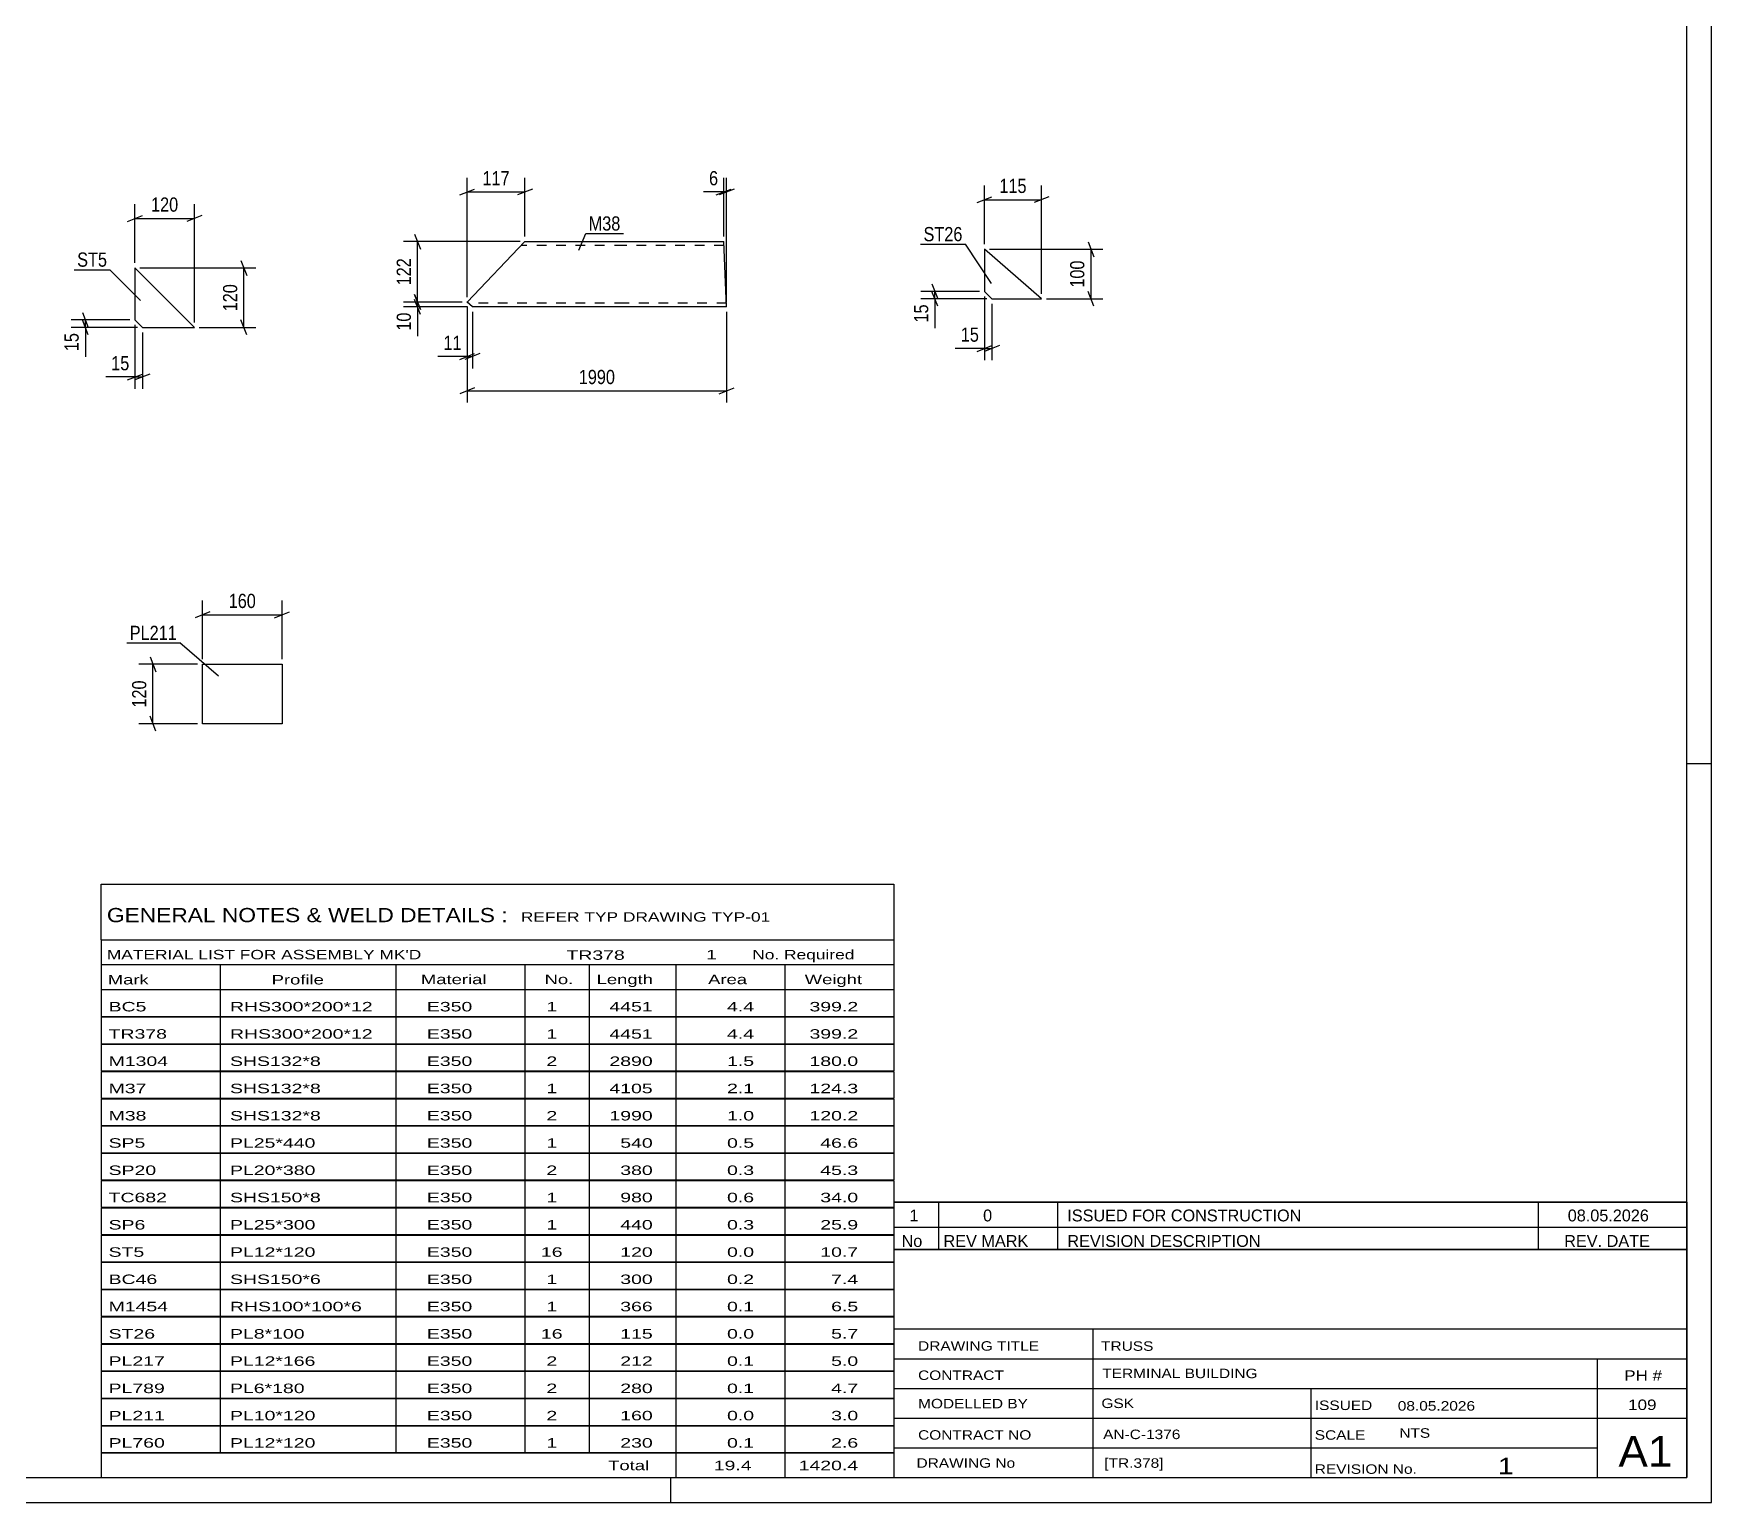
# Model space of a CAD drawing. Header units: millimetres. Extents: x 0 to 841, y 0 to 594.
# Drawn here: x 502.4 to 841, y 0 to 296.3 of the extents above; entities that cross this region are included whole.
import ezdxf

# ---------------------------------------------------------------- set-up
doc = ezdxf.new("R2010")
doc.units = ezdxf.units.MM
doc.linetypes.add('DXK_LINE_DOT2', pattern=[3.9198, 1.9599, -1.9599])
doc.styles.add('Arial Narrow', font='ARIALN.TTF', dxfattribs={"height": 0.2})

# ---------------------------------------------------------------- blocks, each defined once
blk = doc.blocks.new('Unknown-318891736-1129')
at = {"color": 5, "linetype": 'Continuous'}
for p, q in [((841, 0), (841, 594)), ((836, 5), (836, 589)), ((841, 149), (836, 149)), ((5, 5), (836, 5)), ((631, 0), (631, 5)), ((0, 0), (841, 0))]:
    blk.add_line(p, q, dxfattribs=at)
blk = doc.blocks.new('Part-318891736-3184 - 3168')
at = {"color": 2, "linetype": 'Continuous'}
for p, q in [((589.86, 242.16), (601.54, 254.37)), ((601.54, 254.37), (621.54, 254.37)), ((621.64, 254.37), (641.64, 254.37)), ((642.23, 241.17), (641.64, 254.37)), ((590.44, 241.64), (589.86, 242.16)), ((590.93, 241.17), (590.44, 241.64)), ((621.54, 241.17), (590.93, 241.17)), ((642.23, 241.17), (621.64, 241.17))]:
    blk.add_line(p, q, dxfattribs=at)
at = {"color": 7, "linetype": 'DXK_LINE_DOT2'}
for p, q in [((621.54, 253.57), (600.77, 253.57)), ((641.67, 253.57), (621.64, 253.57)), ((589.88, 242.18), (589.86, 242.16)), ((589.86, 242.16), (589.88, 242.18)), ((589.89, 242.16), (589.88, 242.18)), ((589.88, 242.18), (590.09, 241.97)), ((621.54, 241.97), (590.09, 241.97)), ((642.19, 241.97), (621.64, 241.97)), ((642.19, 241.97), (642.19, 242.04))]:
    blk.add_line(p, q, dxfattribs=at)
blk = doc.blocks.new('Part-318891736-2762 - 2746')
at = {"color": 2, "linetype": 'Continuous'}
for p, q in [((522.81, 249.05), (522.81, 238.55)), ((522.81, 249.05), (534.81, 237.05)), ((522.81, 238.55), (524.31, 237.05)), ((524.31, 237.05), (534.81, 237.05))]:
    blk.add_line(p, q, dxfattribs=at)
blk = doc.blocks.new('Part-318891736-2460 - 2444')
at = {"color": 2, "linetype": 'Continuous'}
for p, q in [((536.46, 157.09), (536.46, 169.09)), ((536.46, 169.09), (552.51, 169.09)), ((552.51, 169.09), (552.51, 157.09)), ((552.51, 157.09), (536.46, 157.09))]:
    blk.add_line(p, q, dxfattribs=at)
blk = doc.blocks.new('Part-318891736-2104 - 2097')
at = {"color": 2, "linetype": 'Continuous'}
for p, q in [((694.28, 252.82), (694.28, 244.32)), ((705.78, 242.82), (694.28, 252.82)), ((694.28, 244.32), (695.78, 242.82)), ((695.78, 242.82), (705.78, 242.82))]:
    blk.add_line(p, q, dxfattribs=at)
blk = doc.blocks.new('StraightDimension-318891736-3232 - 3168')
at = {"color": 7, "linetype": 'Continuous'}
for p, q in [((589.88, 241.18), (589.88, 228.77)), ((590.93, 240.17), (590.93, 228.77)), ((588.38, 230.57), (591.38, 231.77)), ((592.43, 231.77), (589.43, 230.57)), ((589.88, 231.17), (590.93, 231.17))]:
    blk.add_line(p, q, dxfattribs=at)
at = {"color": 0}
blk.add_wipeout([(589.35, 231.92), (589.35, 236.12), (584.5, 236.12), (584.5, 231.92)], dxfattribs=at)
at = {"color": 7, "linetype": 'Continuous'}
blk.add_line((589.88, 231.17), (583.97, 231.17), dxfattribs=at)
blk.add_line((589.88, 231.17), (583.97, 231.17), dxfattribs=at)
at = {"color": 3, "style": 'Arial Narrow'}
blk.add_text('11', height=2.863, dxfattribs=at).set_placement((585.1, 232.52))
blk = doc.blocks.new('StraightDimension-318891736-3187 - 3168')
at = {"color": 7, "linetype": 'Continuous'}
for p, q in [((640.14, 263.77), (643.14, 264.97)), ((643.73, 264.97), (640.73, 263.77)), ((641.64, 255.37), (641.64, 267.22)), ((641.64, 264.37), (642.23, 264.37)), ((642.23, 242.17), (642.23, 267.22))]:
    blk.add_line(p, q, dxfattribs=at)
at = {"color": 0}
blk.add_wipeout([(641.11, 265.12), (641.11, 269.32), (638.09, 269.32), (638.09, 265.12)], dxfattribs=at)
at = {"color": 7, "linetype": 'Continuous'}
blk.add_line((641.64, 264.37), (637.56, 264.37), dxfattribs=at)
blk.add_line((641.64, 264.37), (637.56, 264.37), dxfattribs=at)
at = {"color": 3, "style": 'Arial Narrow'}
blk.add_text('6', height=2.86, dxfattribs=at).set_placement((638.69, 265.72))
blk = doc.blocks.new('StraightDimension-318891736-3205 - 3168')
at = {"color": 7, "linetype": 'Continuous'}
for p, q in [((588.38, 263.77), (591.38, 264.97)), ((589.88, 243.18), (589.88, 267.22)), ((589.88, 264.37), (601.54, 264.37)), ((603.04, 264.97), (600.04, 263.77)), ((601.54, 255.37), (601.54, 267.22))]:
    blk.add_line(p, q, dxfattribs=at)
at = {"color": 0}
blk.add_wipeout([(599.05, 265.12), (599.05, 269.32), (592.37, 269.32), (592.37, 265.12)], dxfattribs=at)
at = {"color": 3, "style": 'Arial Narrow'}
blk.add_text('117', height=2.863, dxfattribs=at).set_placement((592.97, 265.72))
blk = doc.blocks.new('StraightDimension-318891736-11005 - 3168')
at = {"color": 7, "linetype": 'Continuous'}
for p, q in [((588.86, 242.16), (577.01, 242.16)), ((589.93, 241.17), (577.01, 241.17)), ((579.26, 243.66), (580.46, 240.66)), ((580.46, 239.67), (579.26, 242.67)), ((579.86, 241.17), (579.86, 242.16))]:
    blk.add_line(p, q, dxfattribs=at)
at = {"color": 0}
blk.add_wipeout([(579.11, 240.65), (574.91, 240.65), (574.91, 235.79), (579.11, 235.79)], dxfattribs=at)
at = {"color": 7, "linetype": 'Continuous'}
blk.add_line((579.86, 241.17), (579.86, 235.27), dxfattribs=at)
blk.add_line((579.86, 241.17), (579.86, 235.27), dxfattribs=at)
at = {"color": 3, "style": 'Arial Narrow'}
blk.add_text('10', height=2.863, rotation=90.0002, dxfattribs=at).set_placement((578.51, 236.39))
blk = doc.blocks.new('StraightDimension-318891736-3295 - 3168')
at = {"color": 7, "linetype": 'Continuous'}
for p, q in [((589.88, 241.18), (589.88, 221.87)), ((642.23, 240.17), (642.23, 221.87)), ((591.38, 224.87), (588.38, 223.67)), ((589.88, 224.27), (642.23, 224.27)), ((640.73, 223.67), (643.73, 224.87))]:
    blk.add_line(p, q, dxfattribs=at)
at = {"color": 0}
blk.add_wipeout([(620.31, 225.02), (620.31, 229.22), (611.8, 229.22), (611.8, 225.02)], dxfattribs=at)
at = {"color": 3, "style": 'Arial Narrow'}
blk.add_text('1990', height=2.863, dxfattribs=at).set_placement((612.4, 225.62))
blk = doc.blocks.new('StraightDimension-318891736-11004 - 3168')
at = {"color": 7, "linetype": 'Continuous'}
for p, q in [((600.54, 254.37), (577.01, 254.37)), ((579.26, 255.87), (580.46, 252.87)), ((579.86, 242.16), (579.86, 254.37)), ((588.86, 242.16), (577.01, 242.16)), ((580.46, 240.66), (579.26, 243.66))]:
    blk.add_line(p, q, dxfattribs=at)
at = {"color": 0}
blk.add_wipeout([(579.11, 251.61), (574.91, 251.61), (574.91, 244.93), (579.11, 244.93)], dxfattribs=at)
at = {"color": 3, "style": 'Arial Narrow'}
blk.add_text('122', height=2.863, rotation=90.0002, dxfattribs=at).set_placement((578.51, 245.53))
blk = doc.blocks.new('StraightDimension-318891736-2764 - 2746')
at = {"color": 7, "linetype": 'Continuous'}
for p, q in [((522.81, 237.55), (522.81, 224.65)), ((524.31, 236.05), (524.31, 224.65)), ((521.31, 226.45), (524.31, 227.65)), ((525.81, 227.65), (522.81, 226.45)), ((522.81, 227.05), (524.31, 227.05))]:
    blk.add_line(p, q, dxfattribs=at)
at = {"color": 0}
blk.add_wipeout([(522.29, 227.8), (522.29, 232), (517.43, 232), (517.43, 227.8)], dxfattribs=at)
at = {"color": 7, "linetype": 'Continuous'}
blk.add_line((522.81, 227.05), (516.91, 227.05), dxfattribs=at)
blk.add_line((522.81, 227.05), (516.91, 227.05), dxfattribs=at)
at = {"color": 3, "style": 'Arial Narrow'}
blk.add_text('15', height=2.863, dxfattribs=at).set_placement((518.03, 228.4))
blk = doc.blocks.new('StraightDimension-318891736-2775 - 2746')
at = {"color": 7, "linetype": 'Continuous'}
for p, q in [((522.81, 250.05), (522.81, 261.9)), ((534.81, 238.05), (534.81, 261.9)), ((521.31, 258.45), (524.31, 259.65)), ((522.81, 259.05), (534.81, 259.05)), ((536.31, 259.65), (533.31, 258.45))]:
    blk.add_line(p, q, dxfattribs=at)
at = {"color": 0}
blk.add_wipeout([(532.16, 259.8), (532.16, 264), (525.47, 264), (525.47, 259.8)], dxfattribs=at)
at = {"color": 3, "style": 'Arial Narrow'}
blk.add_text('120', height=2.863, dxfattribs=at).set_placement((526.07, 260.4))
blk = doc.blocks.new('StraightDimension-318891736-2784 - 2746')
at = {"color": 7, "linetype": 'Continuous'}
for p, q in [((521.81, 238.55), (509.96, 238.55)), ((512.21, 240.05), (513.41, 237.05)), ((513.41, 235.55), (512.21, 238.55)), ((512.81, 237.05), (512.81, 238.55)), ((523.31, 237.05), (509.96, 237.05))]:
    blk.add_line(p, q, dxfattribs=at)
at = {"color": 0}
blk.add_wipeout([(512.06, 236.52), (507.86, 236.52), (507.86, 231.66), (512.06, 231.66)], dxfattribs=at)
at = {"color": 7, "linetype": 'Continuous'}
blk.add_line((512.81, 237.05), (512.81, 231.14), dxfattribs=at)
blk.add_line((512.81, 237.05), (512.81, 231.14), dxfattribs=at)
at = {"color": 3, "style": 'Arial Narrow'}
blk.add_text('15', height=2.863, rotation=90.0002, dxfattribs=at).set_placement((511.46, 232.26))
blk = doc.blocks.new('StraightDimension-318891736-2795 - 2746')
at = {"color": 7, "linetype": 'Continuous'}
for p, q in [((523.81, 249.05), (547.21, 249.05)), ((544.21, 250.55), (545.41, 247.55)), ((544.81, 237.05), (544.81, 249.05)), ((545.41, 235.55), (544.21, 238.55)), ((535.81, 237.05), (547.21, 237.05))]:
    blk.add_line(p, q, dxfattribs=at)
at = {"color": 0}
blk.add_wipeout([(544.06, 246.39), (539.86, 246.39), (539.86, 239.7), (544.06, 239.7)], dxfattribs=at)
at = {"color": 3, "style": 'Arial Narrow'}
blk.add_text('120', height=2.863, rotation=90.0002, dxfattribs=at).set_placement((543.46, 240.3))
blk = doc.blocks.new('StraightDimension-318891736-2462 - 2444')
at = {"color": 7, "linetype": 'Continuous'}
for p, q in [((525.86, 170.59), (527.06, 167.59)), ((535.46, 169.09), (523.61, 169.09)), ((526.46, 157.09), (526.46, 169.09)), ((535.46, 157.09), (523.61, 157.09)), ((527.06, 155.59), (525.86, 158.59))]:
    blk.add_line(p, q, dxfattribs=at)
at = {"color": 0}
blk.add_wipeout([(525.71, 166.44), (521.51, 166.44), (521.51, 159.75), (525.71, 159.75)], dxfattribs=at)
at = {"color": 3, "style": 'Arial Narrow'}
blk.add_text('120', height=2.863, rotation=90.0002, dxfattribs=at).set_placement((525.11, 160.35))
blk = doc.blocks.new('StraightDimension-318891736-2473 - 2444')
at = {"color": 7, "linetype": 'Continuous'}
for p, q in [((537.96, 179.69), (534.96, 178.49)), ((536.46, 170.09), (536.46, 181.94)), ((551.01, 178.49), (554.01, 179.69)), ((552.51, 170.09), (552.51, 181.94)), ((536.46, 179.09), (552.51, 179.09))]:
    blk.add_line(p, q, dxfattribs=at)
at = {"color": 0}
blk.add_wipeout([(547.82, 179.84), (547.82, 184.04), (541.14, 184.04), (541.14, 179.84)], dxfattribs=at)
at = {"color": 3, "style": 'Arial Narrow'}
blk.add_text('160', height=2.863, dxfattribs=at).set_placement((541.74, 180.44))
blk = doc.blocks.new('StraightDimension-318891736-2124 - 2097')
at = {"color": 7, "linetype": 'Continuous'}
for p, q in [((693.28, 244.32), (681.43, 244.32)), ((683.68, 245.82), (684.88, 242.82)), ((684.88, 241.32), (683.68, 244.32)), ((684.28, 242.82), (684.28, 244.32)), ((694.78, 242.82), (681.43, 242.82))]:
    blk.add_line(p, q, dxfattribs=at)
at = {"color": 0}
blk.add_wipeout([(683.53, 242.29), (679.33, 242.29), (679.33, 237.44), (683.53, 237.44)], dxfattribs=at)
at = {"color": 7, "linetype": 'Continuous'}
blk.add_line((684.28, 242.82), (684.28, 236.91), dxfattribs=at)
blk.add_line((684.28, 242.82), (684.28, 236.91), dxfattribs=at)
at = {"color": 3, "style": 'Arial Narrow'}
blk.add_text('15', height=2.863, rotation=90.0002, dxfattribs=at).set_placement((682.93, 238.04))
blk = doc.blocks.new('StraightDimension-318891736-2106 - 2097')
at = {"color": 7, "linetype": 'Continuous'}
for p, q in [((694.28, 243.32), (694.28, 230.42)), ((695.78, 241.82), (695.78, 230.42)), ((692.78, 232.22), (695.78, 233.42)), ((697.28, 233.42), (694.28, 232.22)), ((694.28, 232.82), (695.78, 232.82))]:
    blk.add_line(p, q, dxfattribs=at)
at = {"color": 0}
blk.add_wipeout([(693.75, 233.57), (693.75, 237.77), (688.9, 237.77), (688.9, 233.57)], dxfattribs=at)
at = {"color": 7, "linetype": 'Continuous'}
blk.add_line((694.28, 232.82), (688.37, 232.82), dxfattribs=at)
blk.add_line((694.28, 232.82), (688.37, 232.82), dxfattribs=at)
at = {"color": 3, "style": 'Arial Narrow'}
blk.add_text('15', height=2.863, dxfattribs=at).set_placement((689.5, 234.17))
blk = doc.blocks.new('StraightDimension-318891736-2117 - 2097')
at = {"color": 7, "linetype": 'Continuous'}
for p, q in [((694.28, 253.82), (694.28, 265.67)), ((705.78, 243.82), (705.78, 265.67)), ((692.78, 262.22), (695.78, 263.42)), ((694.28, 262.82), (705.78, 262.82)), ((707.28, 263.42), (704.28, 262.22))]:
    blk.add_line(p, q, dxfattribs=at)
at = {"color": 0}
blk.add_wipeout([(703.37, 263.57), (703.37, 267.77), (696.69, 267.77), (696.69, 263.57)], dxfattribs=at)
at = {"color": 3, "style": 'Arial Narrow'}
blk.add_text('115', height=2.863, dxfattribs=at).set_placement((697.29, 264.17))
blk = doc.blocks.new('StraightDimension-318891736-2135 - 2097')
at = {"color": 7, "linetype": 'Continuous'}
for p, q in [((715.18, 254.32), (716.38, 251.32)), ((695.28, 252.82), (718.18, 252.82)), ((715.78, 242.82), (715.78, 252.82)), ((716.38, 241.32), (715.18, 244.32)), ((706.78, 242.82), (718.18, 242.82))]:
    blk.add_line(p, q, dxfattribs=at)
at = {"color": 0}
blk.add_wipeout([(715.03, 251.16), (710.83, 251.16), (710.83, 244.47), (715.03, 244.47)], dxfattribs=at)
at = {"color": 3, "style": 'Arial Narrow'}
blk.add_text('100', height=2.863, rotation=90.0002, dxfattribs=at).set_placement((714.43, 245.07))
blk = doc.blocks.new('Unknown-318891736-11395')
at = {"color": 7, "linetype": 'Continuous'}
for p, q in [((676, 51.05), (676, 5)), ((676, 51.05), (836, 51.05)), ((836, 51), (836, 5)), ((676, 35), (836, 35)), ((716.14, 35), (716.14, 5)), ((676, 29), (836, 29)), ((818, 5.05), (818, 29.05)), ((676, 23), (836, 23)), ((760.14, 23), (760.14, 5)), ((676, 17), (836, 17)), ((676, 11), (818, 11)), ((676, 5), (836, 5))]:
    blk.add_line(p, q, dxfattribs=at)
at = {"color": 7, "style": 'Arial Narrow'}
for s, height, width, p in [('DRAWING TITLE', 1.9089, 1.425378, (680.88, 30.61)), ('TRUSS ', 1.909, 1.425378, (717.81, 30.59)), ('CONTRACT', 1.909, 1.425378, (680.88, 24.71)), ('TERMINAL BUILDING', 1.9089, 1.425378, (718.06, 25.07)), ('MODELLED BY', 1.9089, 1.425378, (680.88, 18.98)), ('GSK', 1.909, 1.425378, (717.88, 19.04)), ('ISSUED', 1.909, 1.425378, (760.94, 18.64)), ('08.05.2026', 1.909, 1.425378, (777.69, 18.52)), ('CONTRACT NO', 1.9089, 1.425378, (680.88, 12.66)), ('AN-C-1376', 1.909, 1.425378, (718.23, 12.78)), ('SCALE', 1.909, 1.425378, (760.94, 12.65)), ('A1', 6.204, 1.25, (822.24, 7.2)), ('DRAWING No', 1.909, 1.425378, (680.56, 7)), ('[TR.378]', 1.909, 1.425378, (718.46, 6.99)), ('REVISION No.', 1.9089, 1.425378, (760.94, 5.77)), ('1', 3.34, 1.5, (797.91, 5.68))]:
    blk.add_text(s, height=height, dxfattribs=dict(at, width=width)).set_placement(p)
at = {"color": 7, "linetype": 'Continuous', "style": 'Arial Narrow'}
for s, height, width, p in [('PH #', 2.1, 1.42538, (823.4, 24.55)), ('109', 2.1, 1.42538, (824.19, 18.65)), ('NTS', 1.909, 1.425378, (778, 13.05))]:
    blk.add_text(s, height=height, dxfattribs=dict(at, width=width)).set_placement(p)
blk = doc.blocks.new('Unknown-318891736-11396')
at = {"color": 7, "linetype": 'Continuous'}
for p, q in [((516, 124.75), (676, 124.75)), ((516, 113.5), (516, 124.75)), ((676, 124.75), (676, 113.5)), ((516, 113.5), (676, 113.5)), ((516, 113.5), (516, 108.5)), ((676, 113.5), (676, 108.5)), ((516, 108.5), (676, 108.5)), ((516, 108.5), (516, 103.5)), ((540, 108.5), (540, 103.5)), ((575.5, 108.5), (575.5, 103.5)), ((601.5, 108.5), (601.5, 103.5)), ((614.5, 108.5), (614.5, 103.5)), ((632, 108.5), (632, 103.5)), ((654, 108.5), (654, 103.5)), ((676, 108.5), (676, 103.5)), ((516, 103.5), (676, 103.5)), ((516, 103.45), (516, 98.05)), ((516, 103.45), (676, 103.45)), ((540, 103.5), (540, 98)), ((575.5, 103.5), (575.5, 98)), ((601.5, 103.5), (601.5, 98)), ((614.5, 103.5), (614.5, 98)), ((632, 103.5), (632, 98)), ((654, 103.5), (654, 98)), ((676, 103.45), (676, 98.05)), ((516, 98.05), (676, 98.05)), ((516, 97.95), (516, 92.55)), ((516, 97.95), (676, 97.95)), ((540, 98), (540, 92.5)), ((575.5, 98), (575.5, 92.5)), ((601.5, 98), (601.5, 92.5)), ((614.5, 98), (614.5, 92.5)), ((632, 98), (632, 92.5)), ((654, 98), (654, 92.5)), ((676, 97.95), (676, 92.55)), ((516, 92.55), (676, 92.55)), ((516, 92.45), (516, 87.05)), ((516, 92.45), (676, 92.45)), ((540, 92.5), (540, 87)), ((575.5, 92.5), (575.5, 87)), ((601.5, 92.5), (601.5, 87)), ((614.5, 92.5), (614.5, 87)), ((632, 92.5), (632, 87)), ((654, 92.5), (654, 87)), ((676, 92.45), (676, 87.05)), ((516, 87.05), (676, 87.05)), ((516, 86.95), (516, 81.55)), ((516, 86.95), (676, 86.95)), ((540, 87), (540, 81.5)), ((575.5, 87), (575.5, 81.5)), ((601.5, 87), (601.5, 81.5)), ((614.5, 87), (614.5, 81.5)), ((632, 87), (632, 81.5)), ((654, 87), (654, 81.5)), ((676, 86.95), (676, 81.55)), ((516, 81.55), (676, 81.55)), ((516, 81.45), (516, 76.05)), ((516, 81.45), (676, 81.45)), ((540, 81.5), (540, 76)), ((575.5, 81.5), (575.5, 76)), ((601.5, 81.5), (601.5, 76)), ((614.5, 81.5), (614.5, 76)), ((632, 81.5), (632, 76)), ((654, 81.5), (654, 76)), ((676, 81.45), (676, 76.05)), ((516, 76.05), (676, 76.05)), ((516, 75.95), (516, 70.55)), ((516, 75.95), (676, 75.95)), ((540, 76), (540, 70.5)), ((575.5, 76), (575.5, 70.5)), ((601.5, 76), (601.5, 70.5)), ((614.5, 76), (614.5, 70.5)), ((632, 76), (632, 70.5)), ((654, 76), (654, 70.5)), ((676, 75.95), (676, 70.55)), ((516, 70.55), (676, 70.55)), ((516, 70.45), (516, 65.05)), ((516, 70.45), (676, 70.45)), ((540, 70.5), (540, 65)), ((575.5, 70.5), (575.5, 65)), ((601.5, 70.5), (601.5, 65)), ((614.5, 70.5), (614.5, 65)), ((632, 70.5), (632, 65)), ((654, 70.5), (654, 65)), ((676, 70.45), (676, 65.05)), ((516, 65.05), (676, 65.05)), ((516, 64.95), (516, 59.55)), ((516, 64.95), (676, 64.95)), ((540, 65), (540, 59.5)), ((575.5, 65), (575.5, 59.5)), ((601.5, 65), (601.5, 59.5)), ((614.5, 65), (614.5, 59.5)), ((632, 65), (632, 59.5)), ((654, 65), (654, 59.5)), ((676, 64.95), (676, 59.55)), ((516, 59.55), (676, 59.55)), ((516, 59.45), (516, 54.05)), ((516, 59.45), (676, 59.45)), ((540, 59.5), (540, 54)), ((575.5, 59.5), (575.5, 54)), ((601.5, 59.5), (601.5, 54)), ((614.5, 59.5), (614.5, 54)), ((632, 59.5), (632, 54)), ((654, 59.5), (654, 54)), ((676, 59.45), (676, 54.05)), ((516, 54.05), (676, 54.05)), ((516, 53.95), (516, 48.55)), ((516, 53.95), (676, 53.95)), ((540, 54), (540, 48.5)), ((575.5, 54), (575.5, 48.5)), ((601.5, 54), (601.5, 48.5)), ((614.5, 54), (614.5, 48.5)), ((632, 54), (632, 48.5)), ((654, 54), (654, 48.5)), ((676, 53.95), (676, 48.55)), ((516, 48.55), (676, 48.55)), ((516, 48.45), (516, 43.05)), ((516, 48.45), (676, 48.45)), ((540, 48.5), (540, 43)), ((575.5, 48.5), (575.5, 43)), ((601.5, 48.5), (601.5, 43)), ((614.5, 48.5), (614.5, 43)), ((632, 48.5), (632, 43)), ((654, 48.5), (654, 43)), ((676, 48.45), (676, 43.05)), ((516, 43.05), (676, 43.05)), ((516, 42.95), (516, 37.55)), ((516, 42.95), (676, 42.95)), ((540, 43), (540, 37.5)), ((575.5, 43), (575.5, 37.5)), ((601.5, 43), (601.5, 37.5)), ((614.5, 43), (614.5, 37.5)), ((632, 43), (632, 37.5)), ((654, 43), (654, 37.5)), ((676, 42.95), (676, 37.55)), ((516, 37.55), (676, 37.55)), ((516, 37.45), (516, 32.05)), ((516, 37.45), (676, 37.45)), ((540, 37.5), (540, 32)), ((575.5, 37.5), (575.5, 32)), ((601.5, 37.5), (601.5, 32)), ((614.5, 37.5), (614.5, 32)), ((632, 37.5), (632, 32)), ((654, 37.5), (654, 32)), ((676, 37.45), (676, 32.05)), ((516, 32.05), (676, 32.05)), ((516, 31.95), (516, 26.55)), ((516, 31.95), (676, 31.95)), ((540, 32), (540, 26.5)), ((575.5, 32), (575.5, 26.5)), ((601.5, 32), (601.5, 26.5)), ((614.5, 32), (614.5, 26.5)), ((632, 32), (632, 26.5)), ((654, 32), (654, 26.5)), ((676, 31.95), (676, 26.55)), ((516, 26.55), (676, 26.55)), ((516, 26.45), (516, 21.05)), ((516, 26.45), (676, 26.45)), ((540, 26.5), (540, 21)), ((575.5, 26.5), (575.5, 21)), ((601.5, 26.5), (601.5, 21)), ((614.5, 26.5), (614.5, 21)), ((632, 26.5), (632, 21)), ((654, 26.5), (654, 21)), ((676, 26.45), (676, 21.05)), ((516, 21.05), (676, 21.05)), ((516, 20.95), (516, 15.55)), ((516, 20.95), (676, 20.95)), ((540, 21), (540, 15.5)), ((575.5, 21), (575.5, 15.5)), ((601.5, 21), (601.5, 15.5)), ((614.5, 21), (614.5, 15.5)), ((632, 21), (632, 15.5)), ((654, 21), (654, 15.5)), ((676, 20.95), (676, 15.55)), ((516, 15.55), (676, 15.55)), ((516, 15.45), (516, 10.05)), ((516, 15.45), (676, 15.45)), ((540, 15.5), (540, 10)), ((575.5, 15.5), (575.5, 10)), ((601.5, 15.5), (601.5, 10)), ((614.5, 15.5), (614.5, 10)), ((632, 15.5), (632, 10)), ((654, 15.5), (654, 10)), ((676, 15.45), (676, 10.05)), ((516, 10.05), (676, 10.05)), ((516, 10), (676, 10)), ((516, 10), (516, 5)), ((632, 10), (632, 5)), ((654, 10), (654, 5)), ((676, 10), (676, 5)), ((516, 5), (676, 5))]:
    blk.add_line(p, q, dxfattribs=at)
at = {"color": 7, "style": 'Arial Narrow'}
for s, height, width, p in [('GENERAL NOTES & WELD DETAILS :', 2.8633, 1.4, (517.15, 117.06)), ('REFER TYP DRAWING TYP-01', 1.9089, 1.6, (600.7, 117.16)), ("MATERIAL LIST FOR ASSEMBLY MK'D", 1.9089, 1.6, (517.15, 109.56)), ('TR378', 1.909, 1.794707, (609.9, 109.47)), ('1', 1.91, 1.794707, (638.08, 109.56)), ('No. Required', 1.9089, 1.6, (647.41, 109.56)), ('Mark', 1.909, 1.7, (517.34, 104.5)), ('Profile', 1.909, 1.7, (550.41, 104.5)), ('Material', 1.909, 1.7, (580.54, 104.56)), ('No.', 1.909, 1.7, (605.5, 104.56)), ('Length', 1.909, 1.7, (616, 104.56)), ('Area', 1.909, 1.7, (638.5, 104.56)), ('Weight', 1.909, 1.7, (658, 104.56))]:
    blk.add_text(s, height=height, dxfattribs=dict(at, width=width)).set_placement(p)
at = {"color": 7, "linetype": 'Continuous', "style": 'Arial Narrow'}
for s, height, width, p in [('BC5', 1.909, 1.794707, (517.5, 99.06)), ('RHS300*200*12', 1.9089, 1.794707, (542, 99.06)), ('E350', 1.909, 1.794707, (581.74, 99.06)), ('1', 1.91, 1.794707, (605.86, 99.06)), ('4451', 1.909, 1.794707, (618.58, 99.06)), ('4.4', 1.909, 1.794707, (642.32, 99.06)), ('399.2', 1.909, 1.794707, (658.96, 99.06)), ('TR378', 1.909, 1.794707, (517.5, 93.56)), ('RHS300*200*12', 1.9089, 1.794707, (542, 93.56)), ('E350', 1.909, 1.794707, (581.74, 93.56)), ('1', 1.91, 1.794707, (605.86, 93.56)), ('4451', 1.909, 1.794707, (618.58, 93.56)), ('4.4', 1.909, 1.794707, (642.32, 93.56)), ('399.2', 1.909, 1.794707, (658.96, 93.56)), ('M1304', 1.909, 1.794707, (517.5, 88.06)), ('SHS132*8', 1.909, 1.794707, (542, 88.06)), ('E350', 1.909, 1.794707, (581.74, 88.06)), ('2', 1.91, 1.794707, (605.86, 88.06)), ('2890', 1.909, 1.794707, (618.58, 88.06)), ('1.5', 1.909, 1.794707, (642.32, 88.06)), ('180.0', 1.909, 1.794707, (658.96, 88.06)), ('M37', 1.909, 1.794707, (517.5, 82.56)), ('SHS132*8', 1.909, 1.794707, (542, 82.56)), ('E350', 1.909, 1.794707, (581.74, 82.56)), ('1', 1.91, 1.794707, (605.86, 82.56)), ('4105', 1.909, 1.794707, (618.58, 82.56)), ('2.1', 1.909, 1.794707, (642.32, 82.56)), ('124.3', 1.909, 1.794707, (658.96, 82.56)), ('M38', 1.909, 1.794707, (517.5, 77.06)), ('SHS132*8', 1.909, 1.794707, (542, 77.06)), ('E350', 1.909, 1.794707, (581.74, 77.06)), ('2', 1.91, 1.794707, (605.86, 77.06)), ('1990', 1.909, 1.794707, (618.58, 77.06)), ('1.0', 1.909, 1.794707, (642.32, 77.06)), ('120.2', 1.909, 1.794707, (658.96, 77.06)), ('SP5', 1.909, 1.794707, (517.5, 71.56)), ('PL25*440', 1.909, 1.794707, (542, 71.56)), ('E350', 1.909, 1.794707, (581.74, 71.56)), ('1', 1.91, 1.794707, (605.86, 71.56)), ('540', 1.909, 1.794707, (620.77, 71.56)), ('0.5', 1.909, 1.794707, (642.32, 71.56)), ('46.6', 1.909, 1.794707, (661.14, 71.56)), ('SP20', 1.909, 1.794707, (517.5, 66.06)), ('PL20*380', 1.909, 1.794707, (542, 66.06)), ('E350', 1.909, 1.794707, (581.74, 66.06)), ('2', 1.91, 1.794707, (605.86, 66.06)), ('380', 1.909, 1.794707, (620.77, 66.06)), ('0.3', 1.909, 1.794707, (642.32, 66.06)), ('45.3', 1.909, 1.794707, (661.14, 66.06)), ('TC682', 1.909, 1.794707, (517.5, 60.56)), ('SHS150*8', 1.909, 1.794707, (542, 60.56)), ('E350', 1.909, 1.794707, (581.74, 60.56)), ('1', 1.91, 1.794707, (605.86, 60.56)), ('980', 1.909, 1.794707, (620.77, 60.56)), ('0.6', 1.909, 1.794707, (642.32, 60.56)), ('34.0', 1.909, 1.794707, (661.14, 60.56)), ('SP6', 1.909, 1.794707, (517.5, 55.06)), ('PL25*300', 1.909, 1.794707, (542, 55.06)), ('E350', 1.909, 1.794707, (581.74, 55.06)), ('1', 1.91, 1.794707, (605.86, 55.06)), ('440', 1.909, 1.794707, (620.77, 55.06)), ('0.3', 1.909, 1.794707, (642.32, 55.06)), ('25.9', 1.909, 1.794707, (661.14, 55.06)), ('ST5', 1.909, 1.794707, (517.5, 49.56)), ('PL12*120', 1.909, 1.794707, (542, 49.56)), ('E350', 1.909, 1.794707, (581.74, 49.56)), ('16', 1.909, 1.794707, (604.76, 49.56)), ('120', 1.909, 1.794707, (620.77, 49.56)), ('0.0', 1.909, 1.794707, (642.32, 49.56)), ('10.7', 1.909, 1.794707, (661.14, 49.56)), ('BC46', 1.909, 1.794707, (517.5, 44.06)), ('SHS150*6', 1.909, 1.794707, (542, 44.06)), ('E350', 1.909, 1.794707, (581.74, 44.06)), ('1', 1.91, 1.794707, (605.86, 44.06)), ('300', 1.909, 1.794707, (620.77, 44.06)), ('0.2', 1.909, 1.794707, (642.32, 44.06)), ('7.4', 1.909, 1.794707, (663.33, 44.06)), ('M1454', 1.909, 1.794707, (517.5, 38.56)), ('RHS100*100*6', 1.9089, 1.794707, (542, 38.56)), ('E350', 1.909, 1.794707, (581.74, 38.56)), ('1', 1.91, 1.794707, (605.86, 38.56)), ('366', 1.909, 1.794707, (620.77, 38.56)), ('0.1', 1.909, 1.794707, (642.32, 38.56)), ('6.5', 1.909, 1.794707, (663.33, 38.56)), ('ST26', 1.909, 1.794707, (517.5, 33.06)), ('PL8*100', 1.909, 1.794707, (542, 33.06)), ('E350', 1.909, 1.794707, (581.74, 33.06)), ('16', 1.909, 1.794707, (604.76, 33.06)), ('115', 1.909, 1.794707, (620.77, 33.06)), ('0.0', 1.909, 1.794707, (642.32, 33.06)), ('5.7', 1.909, 1.794707, (663.33, 33.06)), ('PL217', 1.909, 1.794707, (517.5, 27.56)), ('PL12*166', 1.909, 1.794707, (542, 27.56)), ('E350', 1.909, 1.794707, (581.74, 27.56)), ('2', 1.91, 1.794707, (605.86, 27.56)), ('212', 1.909, 1.794707, (620.77, 27.56)), ('0.1', 1.909, 1.794707, (642.32, 27.56)), ('5.0', 1.909, 1.794707, (663.33, 27.56)), ('PL789', 1.909, 1.794707, (517.5, 22.06)), ('PL6*180', 1.909, 1.794707, (542, 22.06)), ('E350', 1.909, 1.794707, (581.74, 22.06)), ('2', 1.91, 1.794707, (605.86, 22.06)), ('280', 1.909, 1.794707, (620.77, 22.06)), ('0.1', 1.909, 1.794707, (642.32, 22.06)), ('4.7', 1.909, 1.794707, (663.33, 22.06)), ('PL211', 1.909, 1.794707, (517.5, 16.56)), ('PL10*120', 1.909, 1.794707, (542, 16.56)), ('E350', 1.909, 1.794707, (581.74, 16.56)), ('2', 1.91, 1.794707, (605.86, 16.56)), ('160', 1.909, 1.794707, (620.77, 16.56)), ('0.0', 1.909, 1.794707, (642.32, 16.56)), ('3.0', 1.909, 1.794707, (663.33, 16.56)), ('PL760', 1.909, 1.794707, (517.5, 11.06)), ('PL12*120', 1.909, 1.794707, (542, 11.06)), ('E350', 1.909, 1.794707, (581.74, 11.06)), ('1', 1.91, 1.794707, (605.86, 11.06)), ('230', 1.909, 1.794707, (620.77, 11.06)), ('0.1', 1.909, 1.794707, (642.32, 11.06)), ('2.6', 1.909, 1.794707, (663.33, 11.06)), ('Total', 1.909, 1.7, (618.33, 6.5)), ('19.4', 1.909, 1.794707, (639.64, 6.5)), ('1420.4', 1.909, 1.794707, (656.77, 6.5))]:
    blk.add_text(s, height=height, dxfattribs=dict(at, width=width)).set_placement(p)
blk = doc.blocks.new('Unknown-318891736-11398')
at = {"color": 7, "linetype": 'Continuous'}
for p, q in [((676, 60.55), (836, 60.55)), ((836, 60.55), (676, 60.55)), ((676, 60.55), (676, 55.55)), ((685, 60.55), (685, 55.55)), ((709, 60.55), (709, 55.55)), ((806, 60.55), (806, 55.55)), ((836, 60.55), (836, 55.55)), ((676, 55.55), (836, 55.55)), ((676, 55.55), (676, 51.05)), ((676, 55.55), (836, 55.55)), ((685, 55.55), (685, 51.05)), ((709, 55.55), (709, 51.05)), ((806, 55.55), (806, 51.05)), ((836, 55.55), (836, 51.05)), ((836, 51.05), (676, 51.05))]:
    blk.add_line(p, q, dxfattribs=at)
at = {"color": 7, "linetype": 'Continuous', "style": 'Arial Narrow'}
for s, height, width, p in [('1', 2.39, 1.196471, (679.16, 56.7)), ('0', 2.39, 1.196471, (694, 56.7)), ('ISSUED FOR CONSTRUCTION', 2.3861, 1.196471, (711, 56.7)), ('08.05.2026', 2.386, 1.196471, (812, 56.7)), ('No', 2.386, 1.2, (677.54, 51.55)), ('REV MARK', 2.386, 1.2, (686, 51.55)), ('REVISION DESCRIPTION', 2.3861, 1.2, (711, 51.55)), ('REV. DATE', 2.386, 1.2, (811.28, 51.55))]:
    blk.add_text(s, height=height, dxfattribs=dict(at, width=width)).set_placement(p)
blk = doc.blocks.new('Mark-318891736-3180 - 3168')
at = {"color": 0}
blk.add_wipeout([(620.79, 256.59), (620.79, 259.59), (614.4, 259.59), (614.4, 256.59)], dxfattribs=at)
blk.add_wipeout([(620.79, 256.59), (620.79, 259.59), (614.4, 259.59), (614.4, 256.59)], dxfattribs=at)
at = {"color": 30, "linetype": 'Continuous'}
for p, q in [((612.4, 252.61), (613.8, 255.99)), ((613.8, 255.99), (621.39, 255.99))]:
    blk.add_line(p, q, dxfattribs=at)
at = {"color": 3, "style": 'Arial Narrow'}
blk.add_text('M38', height=2.863, dxfattribs=at).set_placement((614.4, 256.59))
blk = doc.blocks.new('Mark-318891736-2758 - 2746')
at = {"color": 0}
blk.add_wipeout([(517.18, 249.3), (517.18, 252.3), (511.16, 252.3), (511.16, 249.3)], dxfattribs=at)
blk.add_wipeout([(517.18, 249.3), (517.18, 252.3), (511.16, 252.3), (511.16, 249.3)], dxfattribs=at)
at = {"color": 30, "linetype": 'Continuous'}
for p in [(510.56, 248.7), (523.92, 242.5)]:
    blk.add_line(p, (517.78, 248.7), dxfattribs=at)
at = {"color": 3, "style": 'Arial Narrow'}
blk.add_text('ST5', height=2.863, dxfattribs=at).set_placement((511.16, 249.3))
blk = doc.blocks.new('Mark-318891736-2456 - 2444')
at = {"color": 0}
blk.add_wipeout([(531.27, 173.99), (531.27, 176.99), (521.77, 176.99), (521.77, 173.99)], dxfattribs=at)
blk.add_wipeout([(531.27, 173.99), (531.27, 176.99), (521.77, 176.99), (521.77, 173.99)], dxfattribs=at)
at = {"color": 30, "linetype": 'Continuous'}
for p in [(521.17, 173.39), (539.7, 166.66)]:
    blk.add_line(p, (531.87, 173.39), dxfattribs=at)
at = {"color": 3, "style": 'Arial Narrow'}
blk.add_text('PL211', height=2.863, dxfattribs=at).set_placement((521.77, 173.99))
blk = doc.blocks.new('Mark-318891736-2100 - 2097')
at = {"color": 0}
blk.add_wipeout([(689.83, 254.44), (689.83, 257.44), (681.98, 257.44), (681.98, 254.44)], dxfattribs=at)
blk.add_wipeout([(689.83, 254.44), (689.83, 257.44), (681.98, 257.44), (681.98, 254.44)], dxfattribs=at)
at = {"color": 30, "linetype": 'Continuous'}
for p in [(681.38, 253.84), (695.72, 245.94)]:
    blk.add_line(p, (690.43, 253.84), dxfattribs=at)
at = {"color": 3, "style": 'Arial Narrow'}
blk.add_text('ST26', height=2.863, dxfattribs=at).set_placement((681.98, 254.44))

msp = doc.modelspace()

# ---------------------------------------------------------------- block references
for name in ['Unknown-318891736-1129', 'Part-318891736-3184 - 3168', 'Part-318891736-2104 - 2097', 'Part-318891736-2762 - 2746', 'Part-318891736-2460 - 2444', 'Unknown-318891736-11396', 'Unknown-318891736-11398', 'Unknown-318891736-11395']:
    msp.add_blockref(name, (0, 0))

# ---------------------------------------------------------------- next in the draw order: block references
for name in ['StraightDimension-318891736-3205 - 3168', 'StraightDimension-318891736-3187 - 3168', 'Mark-318891736-3180 - 3168', 'StraightDimension-318891736-2124 - 2097', 'StraightDimension-318891736-3232 - 3168', 'StraightDimension-318891736-2764 - 2746', 'StraightDimension-318891736-2462 - 2444']:
    msp.add_blockref(name, (0, 0))

# ---------------------------------------------------------------- next in the draw order: block references
for name in ['StraightDimension-318891736-2775 - 2746', 'StraightDimension-318891736-11005 - 3168', 'StraightDimension-318891736-2106 - 2097', 'StraightDimension-318891736-2473 - 2444']:
    msp.add_blockref(name, (0, 0))

# ---------------------------------------------------------------- next in the draw order: block references
for name in ['StraightDimension-318891736-2117 - 2097', 'StraightDimension-318891736-3295 - 3168', 'StraightDimension-318891736-2784 - 2746', 'Mark-318891736-2456 - 2444']:
    msp.add_blockref(name, (0, 0))

# ---------------------------------------------------------------- next in the draw order: block references
for name in ['StraightDimension-318891736-11004 - 3168', 'StraightDimension-318891736-2135 - 2097', 'StraightDimension-318891736-2795 - 2746']:
    msp.add_blockref(name, (0, 0))

# ---------------------------------------------------------------- next in the draw order: block references
for name in ['Mark-318891736-2100 - 2097', 'Mark-318891736-2758 - 2746']:
    msp.add_blockref(name, (0, 0))

doc.saveas('drawing.dxf')
